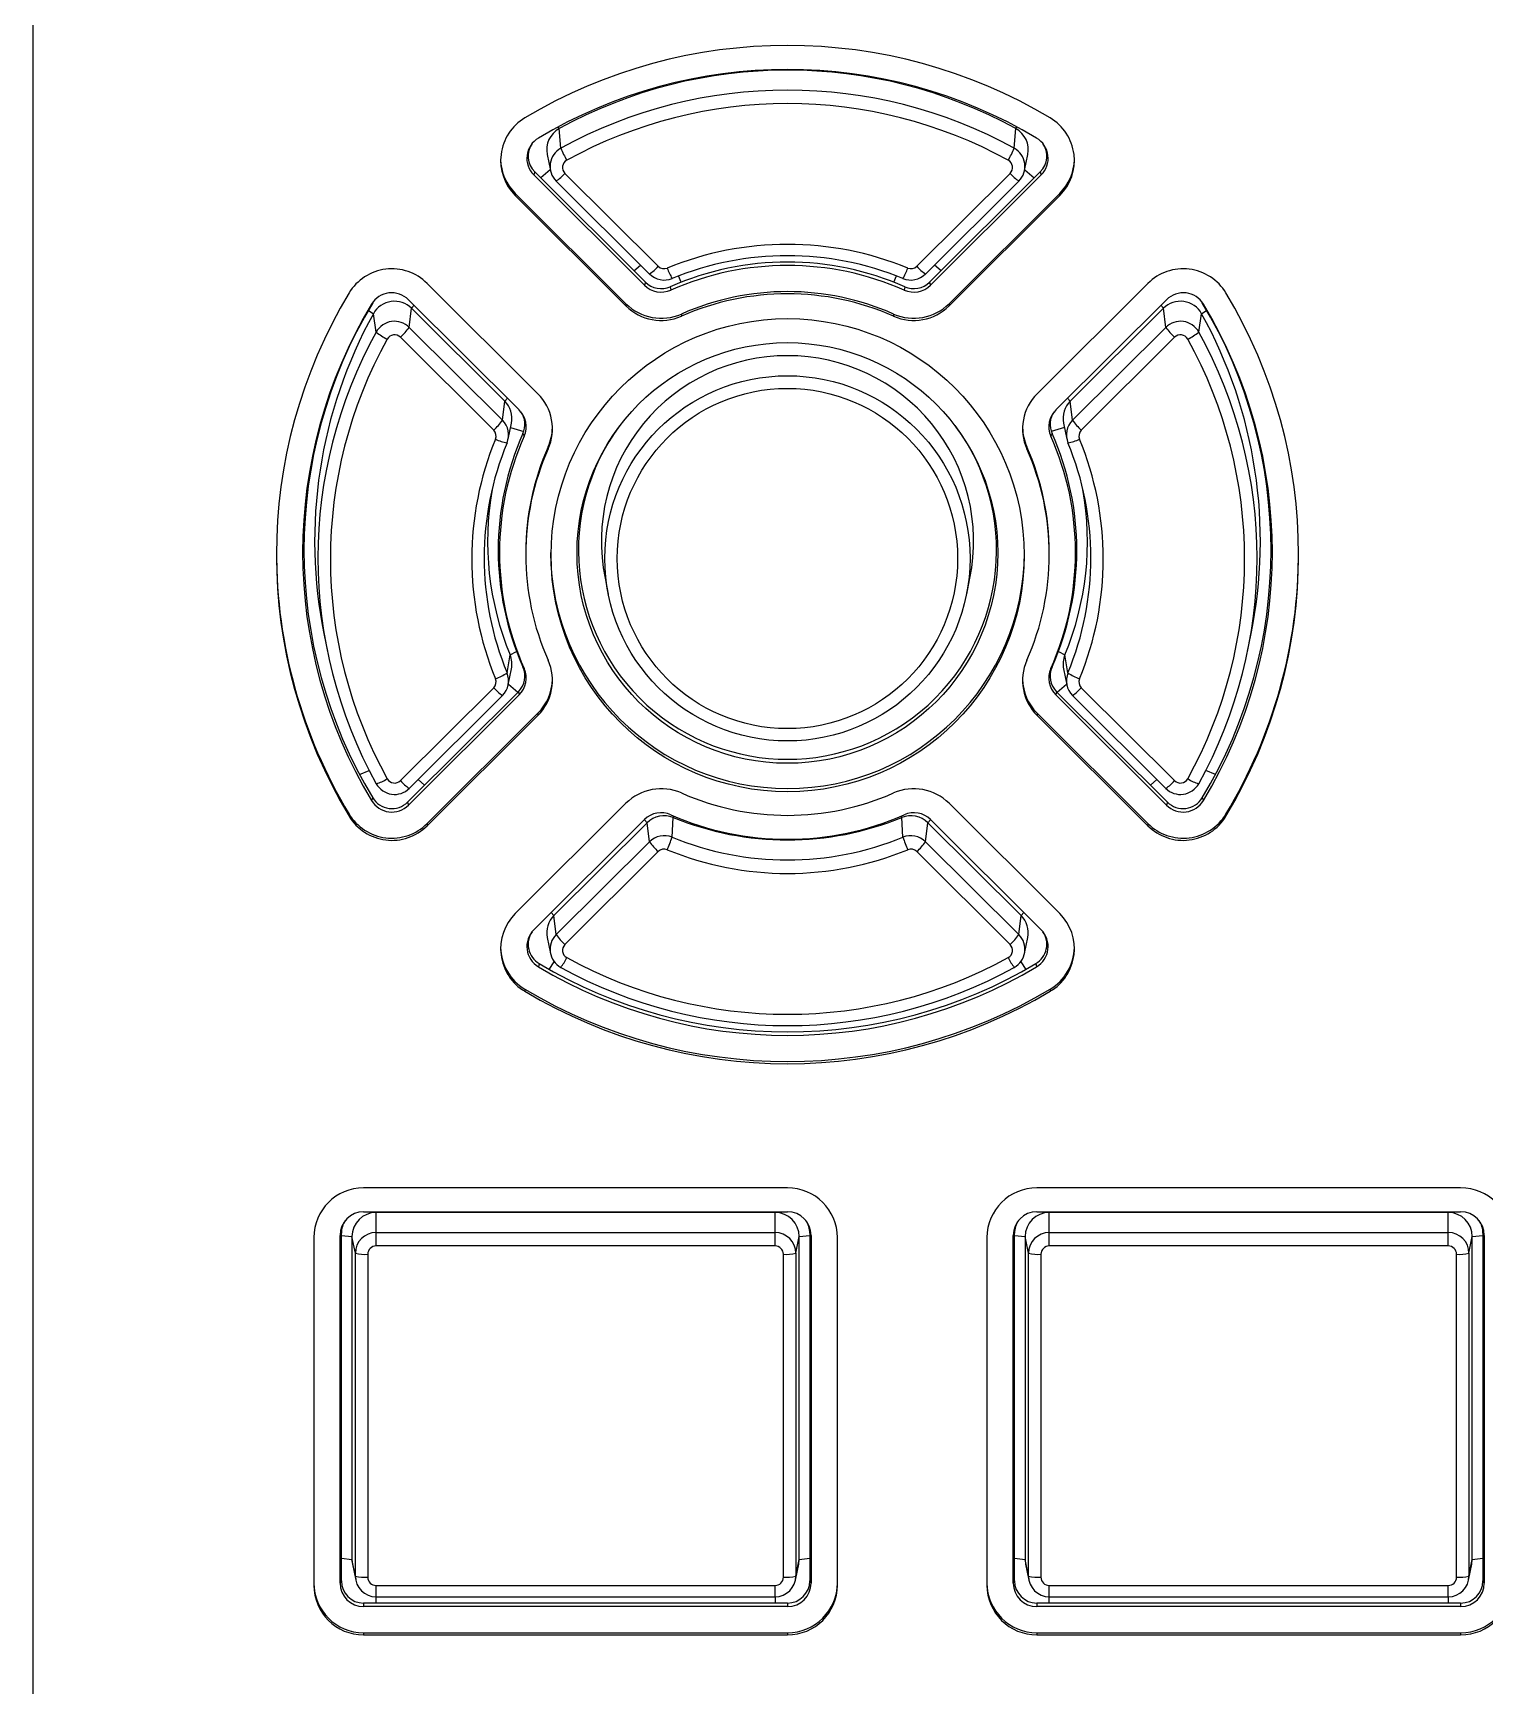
# Model space of a CAD drawing. Header units: millimetres. Extents: x 102 to 710, y 145 to 429.
# Drawn here: x 174.71 to 203.83, y 333.06 to 366.21 of the extents above; entities that cross this region are included whole.
import ezdxf

# ---------------------------------------------------------------- set-up
doc = ezdxf.new("R2010")
doc.units = ezdxf.units.MM

msp = doc.modelspace()

# ---------------------------------------------------------------- linework, layer by layer
at = {"color": 7, "linetype": 'Continuous', "lineweight": 25}
for p, q in [((174.7094, 316.451), (174.7094, 381.4261)), ((185.2925, 363.901), (185.2602, 364.2943)), ((194.3867, 363.901), (194.4191, 364.2943)), ((185.0196, 363.7758), (185.0853, 363.4543)), ((194.594, 363.4543), (194.6597, 363.7758)), ((184.7699, 363.4286), (184.7513, 363.3666)), ((186.9725, 361.1538), (184.7513, 363.3666)), ((186.991, 361.2159), (184.7699, 363.4286)), ((185.3758, 363.3981), (187.2466, 361.5344)), ((192.4326, 361.5344), (194.3035, 363.3981)), ((194.9094, 363.4286), (192.6882, 361.2159)), ((194.928, 363.3666), (192.7068, 361.1538)), ((194.9094, 363.4286), (194.928, 363.3666)), ((185.199, 363.2434), (185.1993, 363.2428)), ((185.1993, 363.2428), (187.0702, 361.379)), ((192.6091, 361.379), (194.4799, 363.2428)), ((194.4799, 363.2428), (194.4802, 363.2434)), ((184.3792, 362.9959), (184.3792, 362.9523)), ((184.3792, 362.9959), (186.6004, 360.7832)), ((184.3792, 362.9523), (186.6004, 360.7396)), ((193.0789, 360.7832), (195.3, 362.9959)), ((193.0789, 360.7396), (195.3, 362.9523)), ((195.3, 362.9959), (195.3, 362.9523)), ((184.8326, 358.9785), (182.6115, 361.1913)), ((186.991, 361.2159), (186.9725, 361.1538)), ((187.4888, 361.1235), (187.4995, 361.0561)), ((192.1904, 361.1235), (192.1798, 361.0561)), ((192.6882, 361.2159), (192.7068, 361.1538)), ((197.0678, 361.1913), (194.8466, 358.9785)), ((181.5204, 360.8032), (181.4979, 360.773)), ((181.5204, 360.8032), (181.5359, 360.8272)), ((182.2394, 360.8642), (184.4606, 358.6515)), ((182.2532, 360.3089), (182.3006, 360.6909)), ((184.1715, 358.8272), (182.3006, 360.6909)), ((186.6004, 360.7832), (186.6004, 360.7396)), ((193.0789, 360.7832), (193.0789, 360.7396)), ((195.2187, 358.6515), (197.4399, 360.8642)), ((197.3786, 360.6909), (195.5078, 358.8272)), ((197.426, 360.3089), (197.3786, 360.6909)), ((198.1434, 360.8272), (198.1589, 360.8032)), ((198.1589, 360.8032), (198.1814, 360.773)), ((181.5932, 360.2157), (181.5345, 360.5828)), ((187.7127, 360.5768), (187.7127, 360.5332)), ((191.9666, 360.5768), (191.9666, 360.5332)), ((198.0861, 360.2157), (198.1448, 360.5828)), ((183.9473, 358.2476), (182.0765, 360.1114)), ((182.2532, 360.3089), (184.1241, 358.4451)), ((195.5552, 358.4451), (197.426, 360.3089)), ((197.6028, 360.1114), (195.7319, 358.2476)), ((184.1241, 358.4451), (184.1715, 358.8272)), ((195.5552, 358.4451), (195.5078, 358.8272)), ((184.2379, 358.0685), (184.3036, 358.39)), ((195.3757, 358.39), (195.4414, 358.0685)), ((184.5347, 358.1807), (184.5587, 358.1265)), ((195.1445, 358.1807), (195.1206, 358.1265)), ((185.0398, 357.9141), (185.0398, 357.8705)), ((194.6395, 357.9141), (194.6395, 357.8705)), ((184.5896, 355.7952), (184.5896, 355.7516)), ((195.0896, 355.7516), (195.0896, 355.7952)), ((186.1806, 355.2786), (186.2463, 354.9571)), ((193.4329, 354.9571), (193.4986, 355.2786)), ((180.5462, 354.1357), (180.6119, 353.8142)), ((199.0673, 353.8142), (199.133, 354.1357)), ((184.2148, 353.3786), (184.2768, 353.7389)), ((195.4644, 353.3786), (195.4024, 353.7389)), ((184.2379, 353.1376), (184.3036, 353.459)), ((184.5347, 353.497), (184.5587, 353.464)), ((195.1445, 353.497), (195.1206, 353.464)), ((195.3757, 353.459), (195.4414, 353.1376)), ((182.0765, 351.2176), (183.9473, 353.0814)), ((195.7319, 353.0814), (197.6028, 351.2176)), ((184.442, 353.0011), (182.2208, 350.7883)), ((184.4606, 352.939), (182.2394, 350.7263)), ((182.2529, 351.0623), (184.1238, 352.926)), ((184.1241, 352.9267), (184.1238, 352.926)), ((184.442, 353.0011), (184.4606, 352.939)), ((195.2372, 353.0011), (195.2187, 352.939)), ((197.4399, 350.7263), (195.2187, 352.939)), ((197.4584, 350.7883), (195.2372, 353.0011)), ((195.5555, 352.926), (195.5552, 352.9267)), ((195.5555, 352.926), (197.4263, 351.0623)), ((182.6115, 350.3556), (184.8326, 352.5683)), ((182.6115, 350.312), (184.8326, 352.5248)), ((184.8326, 352.5683), (184.8326, 352.5248)), ((194.8466, 352.5683), (197.0678, 350.3556)), ((194.8466, 352.5683), (194.8466, 352.5248)), ((194.8466, 352.5248), (197.0678, 350.312)), ((181.5204, 350.8745), (181.4979, 350.8175)), ((182.2208, 350.7883), (182.2394, 350.7263)), ((186.6004, 350.7637), (184.3792, 348.551)), ((195.3, 348.551), (193.0789, 350.7637)), ((197.4584, 350.7883), (197.4399, 350.7263)), ((198.1589, 350.8745), (198.1814, 350.8175)), ((181.0465, 350.5481), (181.0465, 350.5045)), ((184.7513, 348.2239), (186.9725, 350.4366)), ((187.5235, 350.0825), (187.5491, 350.4791)), ((192.1557, 350.0825), (192.1302, 350.4791)), ((192.7068, 350.4366), (194.928, 348.2239)), ((198.6328, 350.5481), (198.6328, 350.5045)), ((182.6115, 350.3556), (182.6115, 350.312)), ((187.0225, 350.3742), (185.1516, 348.5104)), ((187.0699, 349.9921), (187.0225, 350.3742)), ((192.6094, 349.9921), (192.6568, 350.3742)), ((194.5277, 348.5104), (192.6568, 350.3742)), ((197.0678, 350.3556), (197.0678, 350.312)), ((185.199, 348.1284), (187.0699, 349.9921)), ((187.2466, 349.7946), (185.3758, 347.9309)), ((194.3035, 347.9309), (192.4326, 349.7946)), ((192.6094, 349.9921), (194.4802, 348.1284)), ((185.199, 348.1284), (185.1516, 348.5104)), ((194.4802, 348.1284), (194.5277, 348.5104)), ((185.0196, 348.0732), (185.0853, 347.7517)), ((194.594, 347.7517), (194.6597, 348.0732)), ((184.8563, 347.5513), (184.8429, 347.4852)), ((194.8229, 347.5513), (194.8364, 347.4852)), ((184.5725, 347.0355), (184.5725, 346.992)), ((195.1068, 347.0355), (195.1068, 346.992)), ((189.8396, 343.0502), (181.3396, 343.0502)), ((203.3396, 343.0502), (194.8396, 343.0502)), ((181.3396, 342.5695), (189.8396, 342.5695)), ((189.5896, 342.5562), (181.5896, 342.5562)), ((181.5896, 342.1546), (181.5896, 342.5562)), ((189.5896, 342.1546), (189.5896, 342.5562)), ((194.8396, 342.5695), (203.3396, 342.5695)), ((203.0896, 342.5562), (195.0896, 342.5562)), ((195.0896, 342.1546), (195.0896, 342.5562)), ((203.0896, 342.1546), (203.0896, 342.5562)), ((180.8921, 342.1412), (180.8658, 342.0975)), ((180.8921, 335.1678), (180.8921, 342.1412)), ((181.5896, 341.8842), (181.5896, 342.1546)), ((181.5896, 342.1546), (189.5896, 342.1546)), ((189.5896, 341.8842), (189.5896, 342.1546)), ((190.2872, 342.1412), (190.3134, 342.0975)), ((190.2872, 342.1412), (190.2872, 335.1678)), ((194.3921, 342.1412), (194.3658, 342.0975)), ((194.3921, 335.1678), (194.3921, 342.1412)), ((195.0896, 341.8842), (195.0896, 342.1546)), ((195.0896, 342.1546), (203.0896, 342.1546)), ((203.0896, 341.8842), (203.0896, 342.1546)), ((203.7872, 342.1412), (203.8134, 342.0975)), ((203.7872, 342.1412), (203.7872, 335.1678)), ((180.3396, 342.054), (180.3396, 335.0806)), ((180.8658, 335.1242), (180.8658, 342.0975)), ((181.1726, 341.7392), (181.1056, 342.074)), ((181.1056, 342.074), (181.1056, 335.5987)), ((189.5896, 341.8842), (181.5896, 341.8842)), ((190.0066, 341.7392), (190.0737, 342.074)), ((190.0737, 335.5987), (190.0737, 342.074)), ((190.3134, 342.0975), (190.3134, 335.1242)), ((190.8396, 335.0806), (190.8396, 342.054)), ((193.8396, 342.054), (193.8396, 335.0806)), ((194.3658, 335.1242), (194.3658, 342.0975)), ((194.6726, 341.7392), (194.6056, 342.074)), ((194.6056, 342.074), (194.6056, 335.5987)), ((203.0896, 341.8842), (195.0896, 341.8842)), ((203.5066, 341.7392), (203.5737, 342.074)), ((203.5737, 335.5987), (203.5737, 342.074)), ((203.8134, 342.0975), (203.8134, 335.1242)), ((181.1726, 335.2639), (181.1726, 341.7392)), ((181.4226, 341.7178), (181.4226, 335.2425)), ((189.7567, 335.2425), (189.7567, 341.7178)), ((190.0066, 341.7392), (190.0066, 335.2639)), ((194.6726, 335.2639), (194.6726, 341.7392)), ((194.9226, 341.7178), (194.9226, 335.2425)), ((203.2567, 335.2425), (203.2567, 341.7178)), ((203.5066, 341.7392), (203.5066, 335.2639)), ((181.1726, 335.2639), (181.1056, 335.5987)), ((181.1153, 335.5025), (181.181, 335.181)), ((189.9983, 335.181), (190.064, 335.5025)), ((190.0066, 335.2639), (190.0737, 335.5987)), ((194.6726, 335.2639), (194.6056, 335.5987)), ((194.6153, 335.5025), (194.681, 335.181)), ((203.4983, 335.181), (203.564, 335.5025)), ((203.5066, 335.2639), (203.5737, 335.5987)), ((180.8921, 335.1678), (180.8658, 335.1242)), ((190.2872, 335.1678), (190.3134, 335.1242)), ((194.3921, 335.1678), (194.3658, 335.1242)), ((203.7872, 335.1678), (203.8134, 335.1242)), ((181.5896, 335.0761), (189.5896, 335.0761)), ((181.5896, 334.8479), (189.5896, 334.8479)), ((195.0896, 335.0761), (203.0896, 335.0761)), ((195.0896, 334.8479), (203.0896, 334.8479)), ((181.3396, 334.7219), (181.3396, 334.6522)), ((189.8396, 334.7219), (181.3396, 334.7219)), ((189.8396, 334.6522), (181.3396, 334.6522)), ((189.8396, 334.7219), (189.8396, 334.6522)), ((194.8396, 334.7219), (194.8396, 334.6522)), ((203.3396, 334.7219), (194.8396, 334.7219)), ((203.3396, 334.6522), (194.8396, 334.6522)), ((203.3396, 334.7219), (203.3396, 334.6522)), ((181.3396, 334.128), (189.8396, 334.128)), ((181.3396, 334.128), (181.3396, 334.0844)), ((181.3396, 334.0844), (189.8396, 334.0844)), ((189.8396, 334.128), (189.8396, 334.0844)), ((194.8396, 334.128), (203.3396, 334.128)), ((194.8396, 334.128), (194.8396, 334.0844)), ((194.8396, 334.0844), (203.3396, 334.0844)), ((203.3396, 334.128), (203.3396, 334.0844))]:
    msp.add_line(p, q, dxfattribs=at)
at = {"color": 8, "linetype": 'Continuous', "lineweight": 25}
for p, q in [((185.2602, 364.2943), (185.2421, 364.3309)), ((194.4191, 364.2943), (194.4372, 364.3309)), ((185.0817, 363.4717), (184.8901, 363.3089)), ((194.5976, 363.4717), (194.7892, 363.3089)), ((186.7609, 361.4451), (186.8921, 361.5565)), ((192.9183, 361.4451), (192.7872, 361.5565)), ((187.7104, 361.216), (187.6524, 361.3405)), ((191.9688, 361.216), (192.0268, 361.3405)), ((182.3531, 360.7509), (182.3006, 360.6909)), ((197.3786, 360.6909), (197.3262, 360.7509)), ((181.4312, 360.6517), (181.5345, 360.5828)), ((198.1448, 360.5828), (198.2481, 360.6517)), ((184.1715, 358.8272), (184.224, 358.8871)), ((195.5078, 358.8272), (195.4553, 358.8871)), ((184.2852, 358.3001), (184.5504, 358.2211)), ((195.3941, 358.3001), (195.1289, 358.2211)), ((184.2768, 353.7389), (184.4074, 353.8071)), ((195.2718, 353.8071), (195.4024, 353.7389)), ((184.2414, 353.1549), (184.4331, 352.9921)), ((195.2462, 352.9921), (195.4379, 353.1549)), ((181.258, 351.3396), (181.4511, 351.4228)), ((198.4213, 351.3396), (198.2281, 351.4228)), ((182.5622, 351.1284), (182.4311, 351.2398)), ((197.1171, 351.1284), (197.2482, 351.2398)), ((186.97, 350.4341), (187.0225, 350.3742)), ((187.5599, 350.5081), (187.5491, 350.4791)), ((192.1302, 350.4791), (192.1194, 350.5081)), ((192.6568, 350.3742), (192.7093, 350.4341)), ((185.0991, 348.5704), (185.1516, 348.5104)), ((194.5277, 348.5104), (194.5801, 348.5704)), ((185.0621, 347.4319), (185.1593, 347.5867)), ((194.52, 347.5867), (194.6172, 347.4319)), ((181.5896, 342.5695), (181.5896, 342.5562)), ((189.5896, 342.5562), (189.5896, 342.5695)), ((195.0896, 342.5695), (195.0896, 342.5562)), ((203.0896, 342.5562), (203.0896, 342.5695)), ((180.8921, 342.0962), (181.1056, 342.074)), ((190.0737, 342.074), (190.2872, 342.0962)), ((194.3921, 342.0962), (194.6056, 342.074)), ((203.5737, 342.074), (203.7872, 342.0962)), ((180.8921, 335.6209), (181.1056, 335.5987)), ((190.0737, 335.5987), (190.2872, 335.6209)), ((194.3921, 335.6209), (194.6056, 335.5987)), ((203.5737, 335.5987), (203.7872, 335.6209)), ((181.5896, 334.8479), (181.5896, 335.0761)), ((181.5896, 334.7219), (181.5896, 334.8479)), ((189.5896, 334.8479), (189.5896, 335.0761)), ((189.5896, 334.8479), (189.5896, 334.7219)), ((195.0896, 334.8479), (195.0896, 335.0761)), ((195.0896, 334.7219), (195.0896, 334.8479)), ((203.0896, 334.8479), (203.0896, 335.0761)), ((203.0896, 334.8479), (203.0896, 334.7219))]:
    msp.add_line(p, q, dxfattribs=at)
at = {"color": 7, "linetype": 'Continuous', "lineweight": 25, "flags": 128}
for points in [[(181.1056, 335.5987), (181.1149, 335.5046), (181.1153, 335.5025)], [(190.064, 335.5025), (190.0644, 335.5046), (190.0737, 335.5987)], [(194.6056, 335.5987), (194.6149, 335.5046), (194.6153, 335.5025)], [(203.564, 335.5025), (203.5644, 335.5046), (203.5737, 335.5987)]]:
    msp.add_lwpolyline(points, dxfattribs=at)
at = {"color": 7, "linetype": 'Continuous', "lineweight": 25}
for centre, radius in [((189.8419, 355.7391), 4.7444), ((189.8375, 355.7841), 4.2189), ((189.8377, 355.6762), 3.6627), ((189.8377, 355.6731), 3.4126)]:
    msp.add_circle(centre, radius, dxfattribs=at)
for centre, radius, start, end in [((189.8396, 355.68), 10.2828, 59.18737, 120.81263), ((189.8396, 355.7272), 9.7549, 59.18741, 120.81259), ((189.8396, 355.9537), 9.5151, 61.2307, 118.7693), ((189.8396, 355.6193), 9.4479, 61.23074, 118.76926), ((189.8396, 355.5997), 9.1971, 61.23071, 118.76929), ((185.0806, 363.6569), 0.9941, 120.73937, 225.12937), ((194.5987, 363.6569), 0.9941, 314.87067, 59.26059), ((185.0836, 363.7004), 0.471, 120.73925, 225.12952), ((185.4915, 363.8719), 0.4816, 118.70496, 191.50919), ((194.1878, 363.8719), 0.4816, 348.4913, 61.29463), ((194.5956, 363.7004), 0.471, 314.87077, 59.26054), ((185.0805, 363.7006), 0.9942, 181.27295, 225.13846), ((185.0835, 363.7439), 0.4447, 145.30164, 225.14982), ((185.4915, 363.5373), 0.4146, 118.68607, 225.12544), ((187.1297, 364.6768), 1.9942, 202.89373, 210.60408), ((192.5498, 364.6767), 1.994, 329.39527, 337.10656), ((194.1877, 363.5373), 0.4146, 314.87442, 61.31398), ((194.5958, 363.7439), 0.4447, 314.85231, 34.69605), ((194.5987, 363.7006), 0.9942, 314.86159, 358.72714), ((185.493, 363.5158), 0.1661, 118.68646, 225.12549), ((194.1863, 363.5158), 0.1661, 314.87436, 61.31408), ((189.8396, 355.6183), 6.3551, 67.70189, 112.29811), ((189.8396, 355.6416), 6.1042, 67.7018, 112.2982), ((181.9045, 360.4811), 1.0021, 45.12918, 148.89576), ((187.3648, 361.6761), 0.4181, 225.15031, 292.31363), ((187.3648, 361.6531), 0.1675, 225.15109, 292.31353), ((188.7729, 361.9848), 1.4299, 199.89585, 209.10216), ((189.8396, 355.7968), 5.8224, 66.18724, 113.81276), ((189.8396, 355.7534), 5.7961, 66.18729, 113.81271), ((190.9065, 361.9847), 1.4297, 330.89734, 340.10465), ((192.3145, 361.6761), 0.4181, 247.68646, 314.84956), ((192.3145, 361.6531), 0.1675, 247.68625, 314.84913), ((197.7748, 360.4811), 1.0021, 31.10418, 134.87087), ((187.3075, 361.4907), 0.4751, 225.15107, 293.82733), ((187.3075, 361.5341), 0.4488, 225.15155, 293.82686), ((189.8396, 355.7572), 5.2681, 66.18727, 113.81273), ((192.3717, 361.4907), 0.4751, 246.17275, 314.84881), ((192.3717, 361.5341), 0.4488, 246.1732, 314.84839), ((189.7682, 355.7516), 10.1785, 148.96834, 211.03166), ((189.7719, 355.7952), 9.656, 148.96836, 211.03164), ((189.7721, 355.8388), 9.6299, 148.96834, 211.03166), ((181.9044, 360.5277), 0.4748, 45.12935, 148.89562), ((181.9584, 360.3472), 0.485, 45.12545, 150.9417), ((187.3076, 361.4941), 1.0027, 225.15104, 293.82724), ((187.3076, 361.4505), 1.0027, 225.15106, 293.82742), ((189.8396, 355.7136), 5.2681, 66.18731, 113.81269), ((192.3717, 361.4941), 1.0027, 246.17275, 314.84898), ((192.3717, 361.4505), 1.0027, 246.17258, 314.84896), ((197.7208, 360.3472), 0.485, 29.05844, 134.87444), ((197.7748, 360.5277), 0.4748, 31.10425, 134.87076), ((189.9072, 355.8388), 9.6299, 328.96834, 31.03166), ((189.9074, 355.7952), 9.6559, 328.96833, 31.03167), ((189.911, 355.7516), 10.1785, 328.96832, 31.03168), ((189.7727, 356.0207), 9.417, 151.02383, 191.54691), ((181.9584, 360.0128), 0.4178, 45.12547, 150.94137), ((197.7208, 360.0128), 0.4178, 29.05864, 134.87452), ((189.9066, 356.0207), 9.417, 348.45312, 28.97614), ((189.7733, 355.6859), 9.3506, 151.02422, 208.97578), ((189.7751, 355.6645), 9.1024, 151.02418, 208.97582), ((182.2411, 360.977), 0.9997, 229.60015, 244.58552), ((181.9584, 359.9928), 0.1674, 45.12543, 150.9417), ((181.1945, 361.0786), 1.3089, 312.36111, 323.98209), ((198.4848, 361.0786), 1.309, 216.01832, 227.63893), ((197.7209, 359.9928), 0.1674, 29.05829, 134.87458), ((197.4382, 360.977), 0.9997, 295.41436, 310.4003), ((189.9042, 355.6645), 9.1024, 331.0242, 28.9758), ((189.906, 355.6859), 9.3506, 331.02421, 28.97579), ((189.8295, 356.0177), 3.7229, 89.84356, 191.45072), ((189.849, 356.017), 3.7236, 348.56097, 90.14471), ((183.8322, 358.4861), 0.4811, 348.47081, 45.14161), ((184.132, 358.2742), 0.9935, 336.02786, 45.1511), ((195.5473, 358.2742), 0.9935, 134.84872, 203.97232), ((195.847, 358.4862), 0.481, 134.85092, 191.53677), ((183.0652, 359.215), 1.3092, 312.36182, 323.98078), ((183.8319, 358.1514), 0.4143, 337.55351, 45.15045), ((184.1286, 358.3177), 0.4707, 336.02716, 45.1519), ((184.1287, 358.3613), 0.4444, 336.0165, 34.71213), ((195.5507, 358.3177), 0.4707, 134.84861, 203.97242), ((195.5507, 358.3613), 0.4445, 145.29203, 203.97933), ((195.8474, 358.1514), 0.4143, 134.84906, 202.44687), ((196.614, 359.2149), 1.3091, 216.01865, 227.63859), ((189.7936, 355.6645), 6.2869, 157.53753, 202.46247), ((183.8303, 358.13), 0.166, 337.5537, 45.1505), ((184.3174, 358.7168), 0.7309, 242.83184, 261.93154), ((189.7978, 355.8388), 5.7605, 156.01288, 203.98712), ((189.798, 355.7952), 5.7345, 156.01285, 203.98715), ((184.1325, 358.3178), 0.993, 336.01488, 358.73928), ((189.8396, 355.8382), 4.1922, 143.29822, 36.70178), ((195.5467, 358.3178), 0.993, 181.26042, 203.98554), ((189.8813, 355.7952), 5.7345, 336.01284, 23.98716), ((189.8815, 355.8388), 5.7605, 336.01284, 23.98716), ((195.3619, 358.7168), 0.7309, 278.06857, 297.16798), ((195.849, 358.13), 0.166, 134.84937, 202.44671), ((189.8856, 355.6645), 6.2869, 337.53759, 22.46241), ((189.7954, 355.6859), 6.0388, 157.53754, 202.46246), ((189.8028, 355.7949), 5.2131, 156.01457, 179.99694), ((189.8017, 355.7516), 5.2121, 156.01275, 203.98725), ((189.8765, 355.7949), 5.2131, 0.00303, 23.98542), ((189.8775, 355.7516), 5.2121, 336.01281, 23.98719), ((189.8838, 355.6859), 6.0388, 337.53759, 22.46241), ((189.7959, 356.0207), 5.9721, 170.02038, 202.46256), ((189.8834, 356.0207), 5.9721, 337.53746, 9.97958), ((189.7715, 355.7964), 10.1819, 180.00654, 211.02786), ((189.8396, 355.8091), 4.75, 180.16787, 359.83213), ((189.9078, 355.7964), 10.1818, 328.97212, 359.99348), ((183.8327, 353.5553), 0.4806, 348.45116, 22.4619), ((195.8464, 353.5553), 0.4804, 157.53257, 191.55437), ((184.1284, 353.3163), 0.4447, 314.84868, 23.97261), ((184.1286, 353.2727), 0.4707, 314.8481, 23.97284), ((184.132, 353.2291), 0.9935, 314.8489, 23.97214), ((195.5473, 353.2291), 0.9935, 156.02768, 225.15128), ((195.5507, 353.2727), 0.4707, 156.02758, 225.15139), ((195.5508, 353.3163), 0.4447, 156.02756, 225.15135), ((183.8303, 353.199), 0.166, 314.84964, 22.44616), ((183.6892, 354.136), 0.9219, 288.62874, 304.76001), ((183.8319, 353.2204), 0.4143, 314.84982, 22.44631), ((184.1312, 353.2731), 0.9943, 314.86412, 358.72463), ((195.548, 353.2731), 0.9943, 181.27382, 225.1375), ((195.8474, 353.2204), 0.4143, 157.55331, 225.15067), ((195.9901, 354.136), 0.9219, 235.23978, 251.37157), ((195.849, 353.199), 0.166, 157.55343, 225.15049), ((181.4005, 351.8747), 0.744, 285.01046, 303.58714), ((181.9584, 351.359), 0.4178, 209.05856, 314.87427), ((181.9584, 351.3362), 0.1674, 209.05872, 314.87415), ((197.7208, 351.359), 0.4178, 225.12574, 330.94143), ((197.7209, 351.3362), 0.1674, 225.12584, 330.94128), ((198.2788, 351.8747), 0.744, 236.41293, 254.98919), ((181.9044, 351.0627), 0.4748, 211.10418, 314.87085), ((181.9044, 351.1062), 0.4485, 211.10422, 314.8708), ((187.3076, 350.0528), 1.0027, 66.17276, 134.84896), ((189.8396, 355.7897), 5.2681, 246.18727, 293.81273), ((192.3717, 350.0528), 1.0027, 45.15102, 113.82725), ((197.7748, 351.0627), 0.4748, 225.12904, 328.89595), ((197.7749, 351.1062), 0.4485, 225.1292, 328.89578), ((181.9045, 351.0658), 1.0021, 211.10416, 314.87089), ((181.9045, 351.0222), 1.0021, 211.10415, 314.87078), ((187.3075, 350.0998), 0.4751, 66.17267, 134.84893), ((187.3648, 350.0301), 0.4854, 67.68632, 134.84982), ((189.8396, 355.8371), 5.7961, 246.18729, 293.81271), ((189.8396, 356.0646), 6.0369, 247.70186, 292.29814), ((192.3145, 350.0301), 0.4854, 45.15018, 112.31368), ((192.3717, 350.0998), 0.4751, 45.15119, 113.82725), ((197.7748, 351.0658), 1.0021, 225.12906, 328.89589), ((197.7748, 351.0222), 1.0021, 225.12918, 328.89591), ((187.3648, 349.6957), 0.4181, 67.68637, 134.84969), ((185.0878, 350.8598), 2.5567, 336.26852, 342.30083), ((189.8396, 355.7302), 6.1042, 247.7018, 292.2982), ((192.3145, 349.6957), 0.4181, 45.15044, 112.31354), ((194.5919, 350.86), 2.5572, 197.69968, 203.73097), ((188.1287, 350.7619), 1.3091, 216.01836, 227.6382), ((187.3648, 349.6759), 0.1675, 67.68658, 134.84993), ((189.8396, 355.7107), 6.355, 247.70184, 292.29816), ((192.3145, 349.6759), 0.1675, 45.14985, 112.31364), ((191.5505, 350.762), 1.3092, 312.36216, 323.98098), ((185.0806, 347.8464), 0.9941, 134.87068, 239.26057), ((185.4908, 348.1694), 0.481, 134.85064, 191.53694), ((194.1884, 348.1694), 0.481, 348.46673, 45.14558), ((194.5987, 347.8464), 0.9941, 300.73947, 45.12928), ((185.0836, 347.8901), 0.471, 134.87046, 239.26079), ((185.0837, 347.9337), 0.4449, 145.31709, 239.26367), ((185.4915, 347.8346), 0.4146, 134.87453, 241.31396), ((186.2578, 348.8981), 1.309, 216.01836, 227.63877), ((193.4215, 348.8981), 1.309, 312.36129, 323.98173), ((194.1877, 347.8346), 0.4146, 298.68599, 45.12561), ((194.5955, 347.9337), 0.4449, 300.73632, 34.68284), ((194.5956, 347.8901), 0.471, 300.73942, 45.12926), ((185.0818, 347.8909), 0.9955, 181.29603, 239.22536), ((185.493, 347.8132), 0.1661, 134.8746, 241.31344), ((194.1863, 347.8132), 0.1661, 298.68601, 45.12555), ((194.5976, 347.8908), 0.9953, 300.76806, 358.71065), ((189.8396, 355.8632), 9.7549, 239.18742, 300.81258), ((189.8396, 355.9066), 9.7286, 239.18743, 300.81257), ((184.3756, 348.1689), 1.1524, 322.71463, 334.20551), ((189.8396, 355.7525), 9.4479, 241.23073, 298.76927), ((189.8396, 355.7293), 9.1971, 241.23073, 298.76927), ((195.3037, 348.169), 1.1525, 205.79532, 217.28493), ((189.8396, 355.8669), 10.2828, 239.1874, 300.8126), ((189.8396, 355.8233), 10.2828, 239.18743, 300.81257), ((181.3377, 342.0521), 0.9981, 89.89088, 179.89067), ((189.8415, 342.0521), 0.9981, 0.10931, 90.10909), ((194.8377, 342.0521), 0.9981, 89.89098, 179.8906), ((203.3415, 342.0521), 0.9981, 0.10938, 90.10905), ((181.3387, 342.0966), 0.4729, 89.89105, 179.89038), ((181.5887, 342.0731), 0.4831, 89.89094, 179.89071), ((189.5906, 342.0731), 0.4831, 0.10936, 90.1091), ((189.8405, 342.0966), 0.4729, 0.10944, 90.1089), ((194.8387, 342.0966), 0.4729, 89.89107, 179.89053), ((195.0887, 342.0731), 0.4831, 89.89101, 179.89059), ((203.0906, 342.0731), 0.4831, 0.10944, 90.10902), ((203.3405, 342.0966), 0.4729, 0.10948, 90.10895), ((181.3368, 342.1411), 0.4447, 145.29731, 179.99032), ((181.5888, 341.7384), 0.4162, 89.89113, 179.89067), ((189.5904, 341.7384), 0.4162, 0.10951, 90.10895), ((189.8424, 342.1411), 0.4448, 0.012, 34.69999), ((194.8368, 342.1411), 0.4448, 145.30001, 179.988), ((195.0888, 341.7384), 0.4162, 89.89111, 179.89049), ((203.0904, 341.7384), 0.4162, 0.1095, 90.10891), ((203.3424, 342.1411), 0.4448, 0.01207, 34.70001), ((181.5893, 341.7174), 0.1667, 89.89157, 179.89032), ((189.5899, 341.7174), 0.1667, 0.10955, 90.10888), ((195.0893, 341.7174), 0.1667, 89.89119, 179.89039), ((203.0899, 341.7174), 0.1667, 0.10948, 90.10895), ((181.362, 342.4805), 0.7651, 255.66833, 274.54099), ((189.8173, 342.4805), 0.7651, 265.45924, 284.33141), ((194.862, 342.4805), 0.7651, 255.66855, 274.54079), ((203.3173, 342.4805), 0.7651, 265.45919, 284.33147), ((181.3388, 335.1686), 0.4467, 180.10944, 270.10909), ((181.362, 336.0052), 0.7651, 255.66833, 274.54104), ((181.5888, 335.2647), 0.4162, 180.10927, 270.10897), ((181.5893, 335.2428), 0.1667, 180.1096, 270.10855), ((189.5904, 335.2647), 0.4162, 269.89095, 359.89055), ((189.5899, 335.2428), 0.1667, 269.891, 359.89054), ((189.8173, 336.0052), 0.7651, 265.45919, 284.33141), ((189.8405, 335.1686), 0.4467, 269.89109, 359.89049), ((194.8388, 335.1686), 0.4467, 180.10945, 270.10897), ((194.862, 336.0052), 0.7651, 255.66855, 274.54084), ((195.0888, 335.2647), 0.4162, 180.10945, 270.10898), ((195.0893, 335.2428), 0.1667, 180.10953, 270.10893), ((203.0904, 335.2647), 0.4162, 269.89099, 359.89056), ((203.0899, 335.2428), 0.1667, 269.89093, 359.89061), ((203.3173, 336.0052), 0.7651, 265.45914, 284.33147), ((203.3405, 335.1686), 0.4467, 269.891, 359.89056), ((181.3377, 335.1261), 0.9981, 180.10938, 270.10907), ((181.3377, 335.0825), 0.9981, 180.10938, 270.10907), ((181.3387, 335.1251), 0.4729, 180.10958, 270.10902), ((189.8405, 335.1251), 0.4729, 269.89103, 359.8906), ((189.8415, 335.1261), 0.9981, 269.89096, 359.89064), ((189.8415, 335.0825), 0.9981, 269.89096, 359.89064), ((194.8377, 335.1261), 0.9981, 180.10945, 270.10898), ((194.8377, 335.0825), 0.9981, 180.10945, 270.10898), ((194.8387, 335.1251), 0.4729, 180.10943, 270.109), ((203.3405, 335.1251), 0.4729, 269.89098, 359.89057), ((203.3415, 335.1261), 0.9981, 269.89099, 359.89057), ((203.3415, 335.0825), 0.9981, 269.89099, 359.89057)]:
    msp.add_arc(centre, radius, start, end, dxfattribs=at)
at = {"color": 8, "linetype": 'Continuous', "lineweight": 25}
for centre, start, end in [((184.6877, 364.0018), 303.98102, 318.73567), ((194.9915, 364.0018), 221.2641, 236.01921), ((186.5586, 362.138), 303.98079, 318.7359), ((193.1207, 362.138), 221.2641, 236.01921), ((184.6354, 353.685), 221.26387, 236.01944), ((195.0439, 353.685), 303.98079, 318.7359), ((182.7645, 351.8213), 221.26387, 236.01944), ((196.9148, 351.8213), 303.98086, 318.73567)]:
    msp.add_arc(centre, 0.9153, start, end, dxfattribs=at)

doc.saveas('drawing.dxf')
